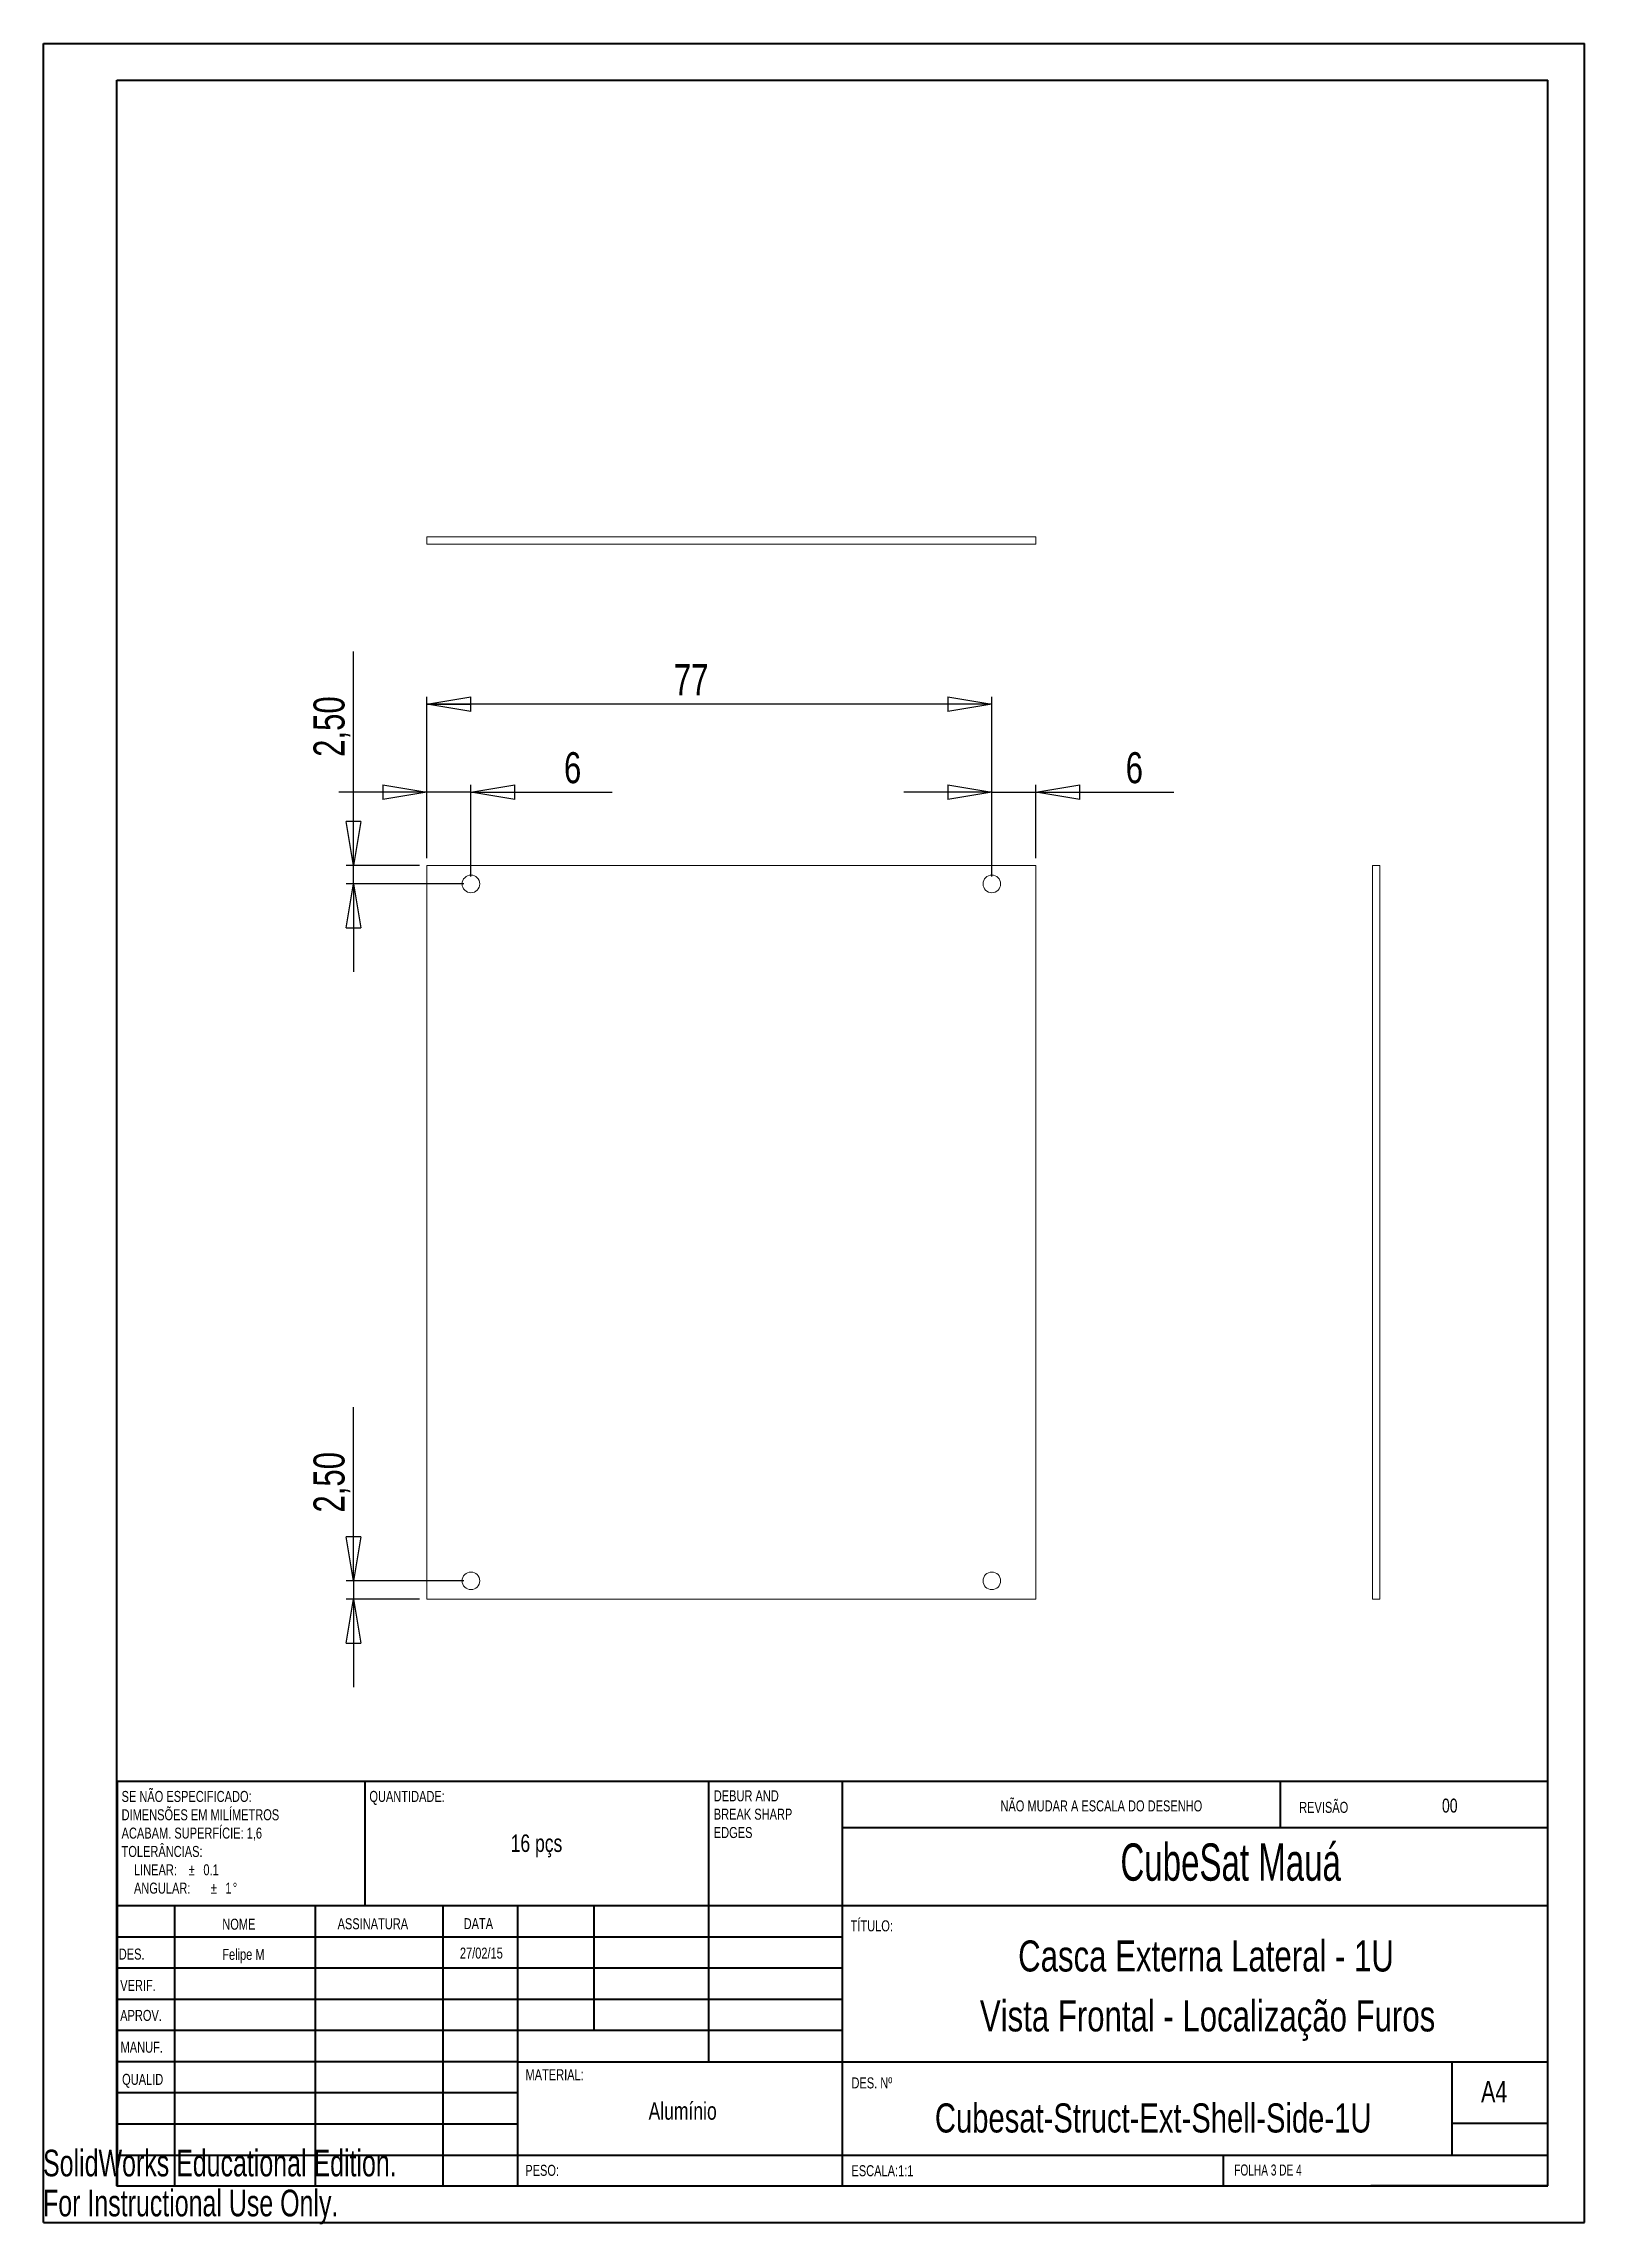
# Paper-space layout 'Folha03' of a CAD drawing. Header units: millimetres. Extents: x 0 to 210, y 0 to 297.
import ezdxf

# ---------------------------------------------------------------- set-up
doc = ezdxf.new("R2010")
doc.units = ezdxf.units.MM
doc.layers.add('FORMAT', color=7, linetype='Continuous')
doc.styles.add('SLDTEXTSTYLE0', font='TXT', dxfattribs={"width": 0.75})
doc.styles.add('SLDTEXTSTYLE1', font='TXT', dxfattribs={"width": 0.663})
doc.styles.add('SLDTEXTSTYLE2', font='TXT', dxfattribs={"width": 0.6875})
doc.styles.add('SLDTEXTSTYLE3', font='TXT', dxfattribs={"width": 0.7})
doc.dimstyles.new('SLDDIMSTYLE3', dxfattribs={"dimtxt": 4.233333, "dimasz": 5.9944, "dimexe": 0, "dimexo": 0.0625, "dimgap": 1.058333, "dimtad": 1, "dimrnd": 1e-09, "dimzin": 12, "dimdsep": 46, "dimtxsty": 'SLDTEXTSTYLE0', "dimblk1": 'CLOSED', "dimblk2": 'CLOSED', "dimsah": 1, "dimcen": 0.09, "dimadec": 0, "dimazin": 3, "dimtfac": 1, "dimtdec": 1, "dimtmove": 0, "dimatfit": 0, "dimldrblk": 'CLOSED', "dimfxl": 0, "dimfrac": 2, "dimtolj": 1, "dimtzin": 12, "dimarcsym": 0})
doc.dimstyles.new('SLDDIMSTYLE4', dxfattribs={"dimtxt": 4.233333, "dimasz": 5.9944, "dimexe": 0, "dimexo": 0.0625, "dimgap": 1.058333, "dimtad": 1, "dimrnd": 1e-09, "dimzin": 12, "dimdsep": 46, "dimtxsty": 'SLDTEXTSTYLE0', "dimblk1": 'CLOSED', "dimblk2": 'CLOSED', "dimsah": 1, "dimcen": 0.09, "dimadec": 0, "dimazin": 3, "dimtfac": 1, "dimtdec": 1, "dimtofl": 0, "dimtmove": 0, "dimatfit": 3, "dimldrblk": 'CLOSED', "dimfxl": 0, "dimfrac": 2, "dimtolj": 1, "dimtzin": 12, "dimarcsym": 0})

# ---------------------------------------------------------------- blocks, each defined once
blk = doc.blocks.new('SW_NOTE_4')
at = {"color": 0, "linetype": 'Continuous', "lineweight": 0, "char_height": 1.5, "attachment_point": 1, "style": 'SLDTEXTSTYLE0'}
for s, insert in [('DEBUR AND', (0, 1.93)), ('BREAK SHARP', (0, -0.57)), ('EDGES', (0, -3.07))]:
    blk.add_mtext(s, dxfattribs=dict(at, insert=insert))
blk = doc.blocks.new('SW_NOTE_5')
at = {"color": 0, "linetype": 'Continuous', "lineweight": 0, "char_height": 1.5, "attachment_point": 1, "style": 'SLDTEXTSTYLE0'}
for s, insert in [('SE NÃO ESPECIFICADO:', (0, 1.93)), ('ACABAM. SUPERFÍCIE: 1,6', (0, -3.07)), ('DIMENSÕES EM MILÍMETROS', (0, -0.57)), ('TOLERÂNCIAS:', (0, -5.57)), ('LINEAR:', (1.69, -8.07)), ('%%p', (9.16, -8.07)), ('0.1', (11.15, -8.07)), ('ANGULAR:', (1.69, -10.57)), ('%%p', (12.16, -10.57)), ('1', (14.15, -10.57)), ('%%d', (15.16, -10.57))]:
    blk.add_mtext(s, dxfattribs=dict(at, insert=insert))
blk = doc.blocks.new('_CLOSED')
at = {"color": 0, "linetype": 'ByBlock', "lineweight": -2}
for p, q in [((-1, 0.166667), (0, 0)), ((-1, 0.166667), (-1, -0.166667)), ((0, 0), (-1, -0.166667)), ((0, 0), (-1, 0))]:
    blk.add_line(p, q, dxfattribs=at)
blk = doc.blocks.new('_D_3')
at = {"layer": 'FORMAT'}
for p, q in [((42.32, 87.67), (42.32, 111.36)), ((57.33, 87.67), (41.33, 87.67)), ((42.32, 87.67), (42.32, 85.17)), ((51.33, 85.17), (41.33, 85.17)), ((42.32, 85.17), (42.32, 73.19))]:
    blk.add_line(p, q, dxfattribs=at)
at = {"layer": 'FORMAT', "xscale": 5.9944, "yscale": 5.9944}
for p, rotation in [((42.32, 87.67, 0.1), 270.0000000000004), ((42.32, 85.17, 0.1), 90.0000000000004)]:
    blk.add_blockref('_CLOSED', p, dxfattribs=dict(at, rotation=rotation))
at = {"layer": 'FORMAT', "insert": (36.86, 96.98, 0.1), "char_height": 4.233, "attachment_point": 1, "rotation": 90, "style": 'SLDTEXTSTYLE0'}
blk.add_mtext('2,50', dxfattribs=at)
blk = doc.blocks.new('_D_4')
at = {"layer": 'FORMAT'}
for p, q in [((129.32, 195.17), (117.33, 195.17)), ((129.32, 183.67), (129.32, 196.17)), ((129.32, 195.17), (135.32, 195.17)), ((135.32, 186.17), (135.32, 196.17)), ((135.32, 195.17), (154.12, 195.17))]:
    blk.add_line(p, q, dxfattribs=at)
at = {"layer": 'FORMAT', "xscale": 5.9944, "yscale": 5.9944}
blk.add_blockref('_CLOSED', (129.32, 195.17, 0.1), dxfattribs=at)
at = {"layer": 'FORMAT', "xscale": 5.9944, "yscale": 5.9944, "rotation": 180.0000000000004}
blk.add_blockref('_CLOSED', (135.32, 195.17, 0.1), dxfattribs=at)
at = {"layer": 'FORMAT', "insert": (147.56, 200.63, 0.1), "char_height": 4.23, "attachment_point": 1, "style": 'SLDTEXTSTYLE0'}
blk.add_mtext('6', dxfattribs=at)
blk = doc.blocks.new('_D_5')
at = {"layer": 'FORMAT'}
for p, q in [((52.32, 195.17), (40.33, 195.17)), ((52.32, 186.17), (52.32, 196.17)), ((58.32, 195.17), (52.32, 195.17)), ((58.32, 183.67), (58.32, 196.17)), ((58.32, 195.17), (77.56, 195.17))]:
    blk.add_line(p, q, dxfattribs=at)
at = {"layer": 'FORMAT', "xscale": 5.9944, "yscale": 5.9944}
blk.add_blockref('_CLOSED', (52.32, 195.17, 0.1), dxfattribs=at)
at = {"layer": 'FORMAT', "xscale": 5.9944, "yscale": 5.9944, "rotation": 180.0000000000004}
blk.add_blockref('_CLOSED', (58.32, 195.17, 0.1), dxfattribs=at)
at = {"layer": 'FORMAT', "insert": (71, 200.63, 0.1), "char_height": 4.23, "attachment_point": 1, "style": 'SLDTEXTSTYLE0'}
blk.add_mtext('6', dxfattribs=at)
blk = doc.blocks.new('_D_6')
at = {"layer": 'FORMAT'}
for p, q in [((52.32, 186.17), (52.32, 208.17)), ((129.32, 183.67), (129.32, 208.17)), ((129.32, 207.17), (52.32, 207.17))]:
    blk.add_line(p, q, dxfattribs=at)
at = {"layer": 'FORMAT', "xscale": 5.9944, "yscale": 5.9944, "rotation": 180.0000000000004}
blk.add_blockref('_CLOSED', (52.32, 207.17, 0.1), dxfattribs=at)
at = {"layer": 'FORMAT', "xscale": 5.9944, "yscale": 5.9944}
blk.add_blockref('_CLOSED', (129.32, 207.17, 0.1), dxfattribs=at)
at = {"layer": 'FORMAT', "insert": (85.97, 212.63, 0.1), "char_height": 4.233, "attachment_point": 1, "style": 'SLDTEXTSTYLE0'}
blk.add_mtext('77', dxfattribs=at)
blk = doc.blocks.new('_D_7')
at = {"layer": 'FORMAT'}
for p, q in [((42.32, 185.17), (42.32, 214.36)), ((51.33, 185.17), (41.33, 185.17)), ((42.32, 182.67), (42.32, 185.17)), ((57.33, 182.67), (41.33, 182.67)), ((42.32, 182.67), (42.32, 170.69))]:
    blk.add_line(p, q, dxfattribs=at)
at = {"layer": 'FORMAT', "xscale": 5.9944, "yscale": 5.9944}
for p, rotation in [((42.32, 185.17, 0.1), 270.0000000000004), ((42.32, 182.67, 0.1), 90.0000000000004)]:
    blk.add_blockref('_CLOSED', p, dxfattribs=dict(at, rotation=rotation))
at = {"layer": 'FORMAT', "insert": (36.86, 199.99, 0.1), "char_height": 4.233, "attachment_point": 1, "rotation": 90, "style": 'SLDTEXTSTYLE0'}
blk.add_mtext('2,50', dxfattribs=at)

psp = doc.layouts.new('Folha03')

# ---------------------------------------------------------------- linework, layer by layer
at = {"color": 7, "linetype": 'Continuous', "lineweight": 40}
for p, q in [((0.079, 0.215), (0.079, 297.215)), ((0.079, 297.215), (210.079, 297.215)), ((210.079, 0.215), (210.079, 297.215)), ((210.079, 292.215), (210.079, 297.215)), ((10.079, 292.215), (205.079, 292.215)), ((10.079, 5.215), (10.079, 292.215)), ((205.079, 5.215), (205.079, 292.215)), ((10.111, 60.371), (205.079, 60.371)), ((10.111, 60.371), (10.111, 5.121)), ((43.911, 43.371), (43.911, 60.371)), ((90.711, 60.371), (90.711, 22.121)), ((108.911, 60.371), (108.911, 5.121)), ((168.679, 54.09), (168.679, 60.465)), ((205.079, 53.996), (108.911, 53.996)), ((205.079, 43.371), (10.111, 43.371)), ((17.911, 43.371), (17.911, 5.121)), ((37.102, 43.371), (37.102, 5.121)), ((54.51, 43.371), (54.51, 5.121)), ((64.711, 5.121), (64.711, 43.371)), ((75.111, 26.371), (75.111, 43.371)), ((108.911, 39.121), (10.111, 39.121)), ((108.911, 34.871), (10.111, 34.871)), ((108.911, 30.621), (10.111, 30.621)), ((108.911, 26.371), (10.111, 26.371)), ((64.711, 22.121), (10.111, 22.121)), ((64.711, 22.121), (205.079, 22.121)), ((192.079, 9.465), (192.079, 22.215)), ((64.711, 17.871), (10.111, 17.871)), ((64.711, 13.621), (10.111, 13.621)), ((205.079, 13.715), (192.079, 13.715)), ((10.111, 9.371), (205.079, 9.371)), ((160.879, 5.215), (160.879, 9.465)), ((10.079, 5.215), (205.079, 5.215)), ((205.079, 5.215), (180.988, 5.215)), ((0.079, 0.215), (210.079, 0.215))]:
    psp.add_line(p, q, dxfattribs=at)
at = {"color": 7, "linetype": 'Continuous', "lineweight": 15}
for p, q in [((52.319, 228.99), (52.319, 229.99)), ((135.319, 229.99), (52.319, 229.99)), ((135.319, 228.99), (52.319, 228.99)), ((135.319, 228.99), (135.319, 229.99)), ((52.319, 185.175), (52.319, 85.175)), ((135.319, 185.175), (52.319, 185.175)), ((135.319, 85.175), (135.319, 185.175)), ((181.222, 85.175), (181.222, 185.175)), ((181.222, 185.175), (182.222, 185.175)), ((182.222, 85.175), (182.222, 185.175)), ((52.319, 85.175), (135.319, 85.175)), ((181.222, 85.175), (182.222, 85.175))]:
    psp.add_line(p, q, dxfattribs=at)
for centre in [(58.319, 182.675), (129.319, 182.675), (58.319, 87.675), (129.319, 87.675)]:
    psp.add_circle(centre, 1.2, dxfattribs=at)

# ---------------------------------------------------------------- block references
at = {"color": 7, "linetype": 'Continuous', "lineweight": 0}
for name, p in [('SW_NOTE_5', (10.704, 57.108)), ('SW_NOTE_4', (91.42, 57.19))]:
    psp.add_blockref(name, p, dxfattribs=at)

# ---------------------------------------------------------------- texts
for s, insert, char_height, attachment_point, style in [('QUANTIDADE:', (44.482, 59.04), 1.5, 1, 'SLDTEXTSTYLE0'), ('NÃO MUDAR A ESCALA DO DESENHO', (130.493, 57.748), 1.5, 1, 'SLDTEXTSTYLE0'), ('REVISÃO', (171.206, 57.55), 1.5, 1, 'SLDTEXTSTYLE0'), ('00', (191.731, 57.99), 1.905, 2, 'SLDTEXTSTYLE0'), ('16 pçs', (67.255, 53.102), 2.3813, 2, 'SLDTEXTSTYLE0'), ('CubeSat Mauá', (161.869, 51.883), 5.08, 2, 'SLDTEXTSTYLE1'), ('NOME', (24.433, 41.622), 1.5, 1, 'SLDTEXTSTYLE0'), ('ASSINATURA', (40.144, 41.683), 1.5, 1, 'SLDTEXTSTYLE0'), ('DATA', (57.326, 41.697), 1.5, 1, 'SLDTEXTSTYLE0'), ('TÍTULO:', (110.067, 41.399), 1.5, 1, 'SLDTEXTSTYLE0'), ('Casca Externa Lateral - 1U', (158.51, 38.66), 4.23333, 2, 'SLDTEXTSTYLE0'), ('DES.', (10.323, 37.551), 1.5, 1, 'SLDTEXTSTYLE0'), ('Felipe M', (27.31, 37.504), 1.4986, 2, 'SLDTEXTSTYLE0'), ('27/02/15', (59.74, 37.68), 1.4986, 2, 'SLDTEXTSTYLE0'), ('VERIF.', (10.521, 33.275), 1.5, 1, 'SLDTEXTSTYLE0'), ('APROV.', (10.513, 29.185), 1.5, 1, 'SLDTEXTSTYLE0'), ('MANUF.', (10.566, 24.855), 1.5, 1, 'SLDTEXTSTYLE0'), ('MATERIAL:', (65.757, 21.107), 1.5, 1, 'SLDTEXTSTYLE0'), ('QUALID', (10.78, 20.471), 1.5, 1, 'SLDTEXTSTYLE0'), ('DES. Nº', (110.185, 19.99), 1.5, 1, 'SLDTEXTSTYLE0'), ('A4', (196, 19.515), 2.9104, 1, 'SLDTEXTSTYLE0'), ('Alumínio', (87.179, 16.606), 2.3813, 2, 'SLDTEXTSTYLE0'), ('Cubesat-Struct-Ext-Shell-Side-1U', (151.307, 16.447), 3.96875, 2, 'SLDTEXTSTYLE0'), ('PESO:', (65.729, 8.07), 1.4986, 1, 'SLDTEXTSTYLE0'), ('ESCALA:1:1', (110.185, 8.021), 1.5, 1, 'SLDTEXTSTYLE0'), ('FOLHA 3 DE 4', (162.357, 8.115), 1.5, 1, 'SLDTEXTSTYLE2')]:
    psp.add_mtext(s, dxfattribs=dict(at, insert=insert, char_height=char_height, attachment_point=attachment_point, style=style))
at = {"color": 7, "linetype": 'Continuous', "char_height": 3.633, "attachment_point": 1, "style": 'SLDTEXTSTYLE3'}
for s, insert in [('SolidWorks Educational Edition.', (0, 10.133)), ('For Instructional Use Only.', (0, 4.683))]:
    psp.add_mtext(s, dxfattribs=dict(at, insert=insert))
at = {"layer": 'FORMAT', "insert": (158.721, 30.49), "char_height": 4.23333, "attachment_point": 2, "style": 'SLDTEXTSTYLE0'}
psp.add_mtext('Vista Frontal - Localização Furos', dxfattribs=at)

# ---------------------------------------------------------------- dimensions: what is measured, and where the dimension line sits
at = {"layer": 'FORMAT'}
for base, p1, p2, picture, middle in [((42.319, 185.175), (58.319, 182.675), (52.319, 185.175), '_D_7', (42.319, 207.175)), ((42.319, 85.175), (58.319, 87.675), (52.319, 85.175), '_D_3', (42.319, 104.171))]:
    dim = psp.add_linear_dim(base=base, p1=p1, p2=p2, angle=90, dimstyle='SLDDIMSTYLE3', dxfattribs=at)
    dim.commit()
    dim.dimension.update_dxf_attribs({"geometry": picture, "text_midpoint": middle, "dimtype": 160})
for base, p1, p2, dimstyle, picture, middle in [((52.319, 207.175), (129.319, 182.675), (52.319, 185.175), 'SLDDIMSTYLE4', '_D_6', (90.819, 207.175)), ((52.319, 195.175), (58.319, 182.675), (52.319, 185.175), 'SLDDIMSTYLE3', '_D_5', (74.28, 195.175)), ((135.319, 195.175), (129.319, 182.675), (135.319, 185.175), 'SLDDIMSTYLE3', '_D_4', (150.844, 195.175))]:
    dim = psp.add_linear_dim(base=base, p1=p1, p2=p2, dimstyle=dimstyle, dxfattribs=at)
    dim.commit()
    dim.dimension.update_dxf_attribs({"geometry": picture, "text_midpoint": middle, "dimtype": 160})

doc.saveas('drawing.dxf')
